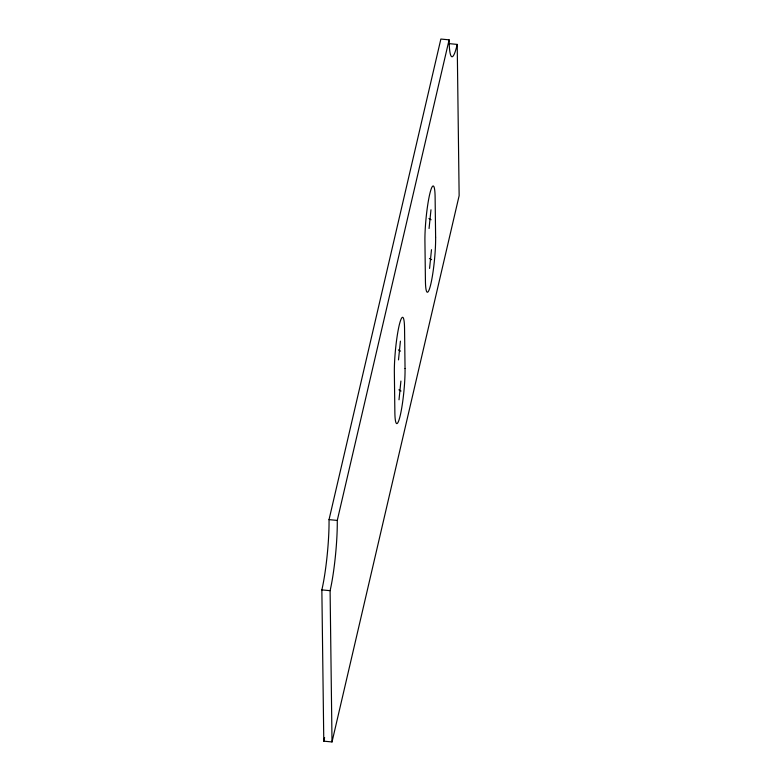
<?xml version="1.0" encoding="UTF-8"?>
<svg xmlns="http://www.w3.org/2000/svg" width="781" height="781" viewBox="0 0 781 781"><rect width="100%" height="100%" fill="white"/><g stroke="black" fill="none" stroke-linecap="round" stroke-linejoin="round"><path stroke-width="1.17" d="M398.495 359.885L400.409 341.151M399.003 399.794L400.907 381.06M429.062 228.521L430.975 209.786M429.57 268.43L431.483 249.695M329.035 519.638L440.865 39.05L449.104 39.841A50.004 6.033 -84.5 0 0 457.217 44.41L459.14 195.68L332.013 741.95L323.783 741.159L321.86 589.889A50.004 6.033 -84.5 0 0 329.035 519.638L337.265 520.419L449.104 39.841M323.783 741.159L324.613 737.596M448.987 43.619L457.217 44.41M321.86 589.889L330.099 590.68L332.013 741.95M428.935 218.543L431.102 219.764M429.443 258.452L431.61 259.673M398.369 349.908L400.536 351.128M398.876 389.817L401.034 391.037M337.265 520.419A50.004 6.033 -84.5 0 1 330.099 590.68M435.622 237.17L435.115 197.261A33.339 4.022 -84.5 0 0 429.706 194.215A33.339 4.022 -84.5 0 0 424.923 241.046L425.43 280.955A33.339 4.022 -84.5 0 0 430.839 284.001A33.339 4.022 -84.5 0 0 435.622 237.17M405.046 368.534L404.548 328.625A33.339 4.022 -84.5 0 0 399.13 325.579A33.339 4.022 -84.5 0 0 394.356 372.41L394.864 412.319A33.339 4.022 -84.5 0 0 400.272 415.365A33.339 4.022 -84.5 0 0 405.046 368.534"/></g></svg>
